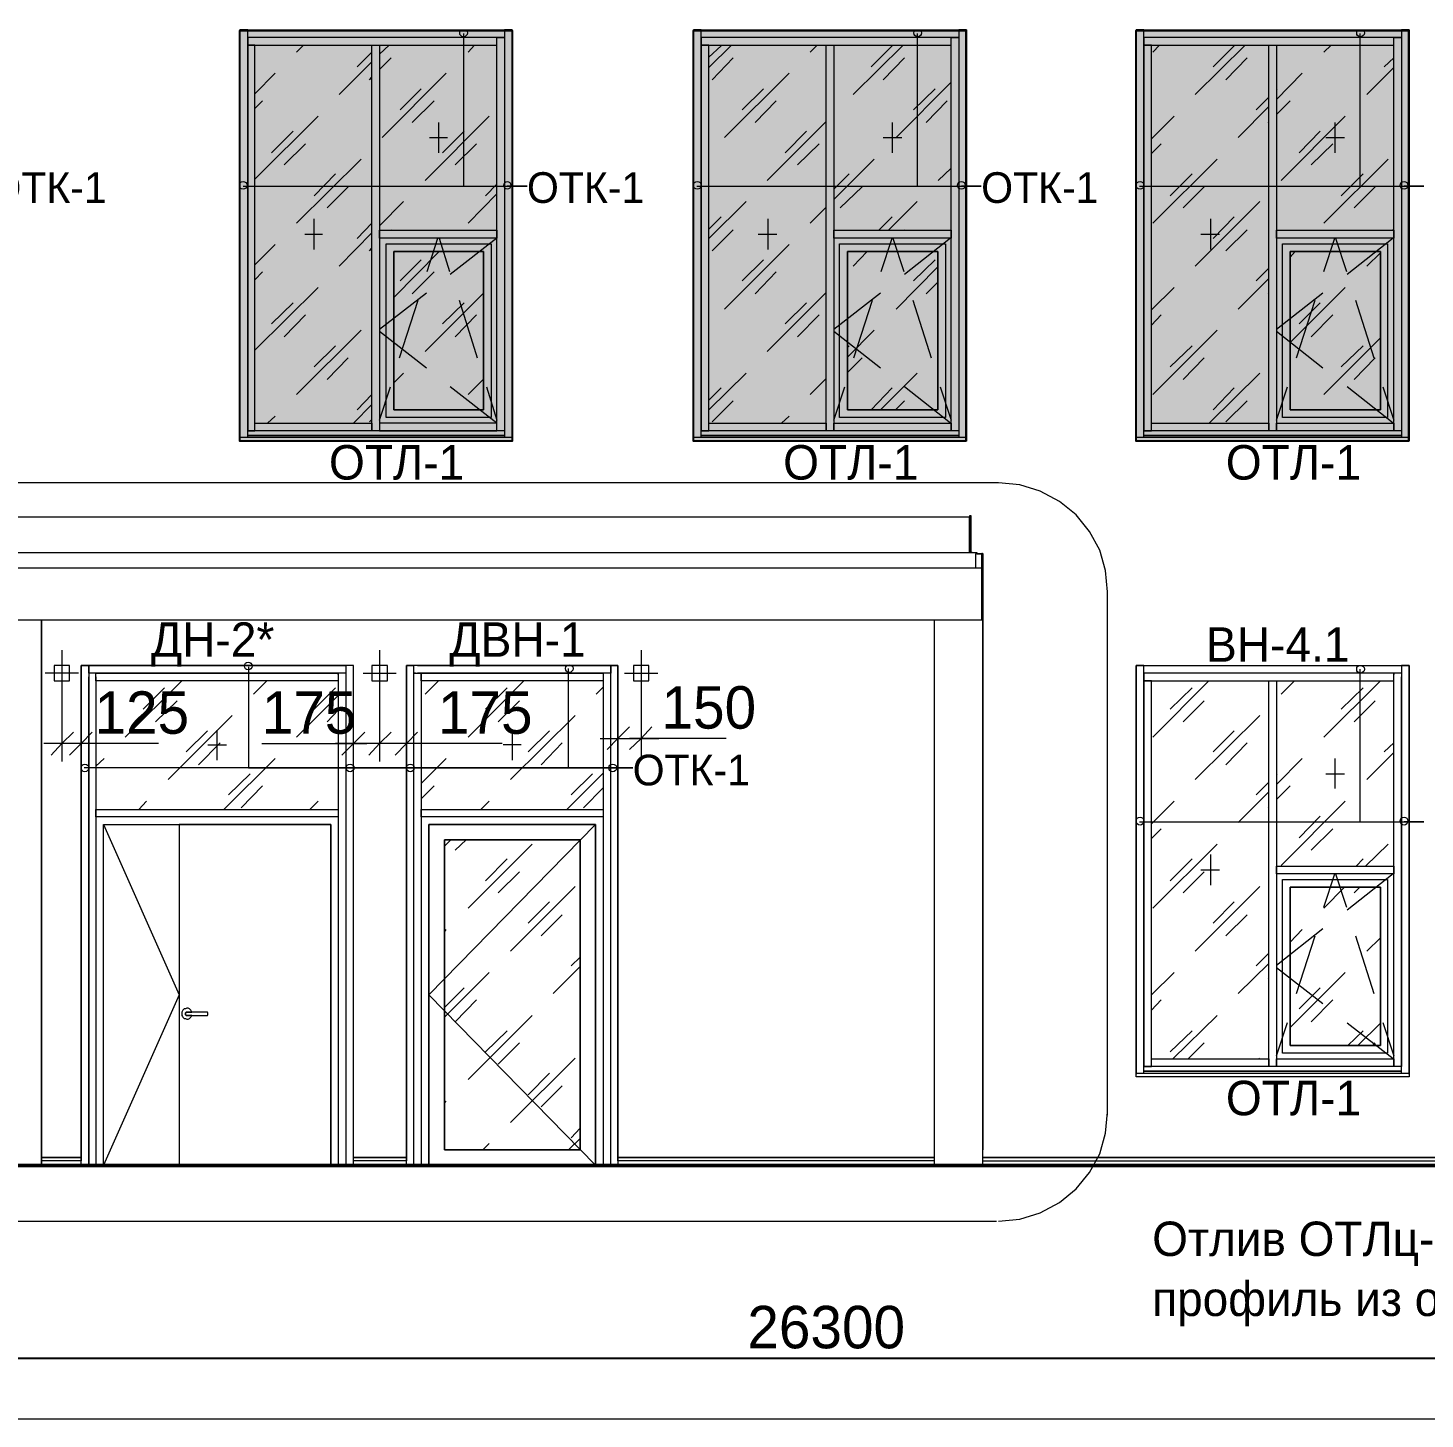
# Model space of a CAD drawing. Header units: millimetres. Extents: x 2294 to 908349, y -83289 to 219220.
# Drawn here: x 322409 to 331641, y 91641 to 100830 of the extents above; entities that cross this region are included whole.
import ezdxf

# ---------------------------------------------------------------- set-up
doc = ezdxf.new("R2010")
doc.units = ezdxf.units.MM
doc.layers.add('PDF _Геометрия', color=7, linetype='Continuous')
doc.layers.add('PDF _Текст', color=7, linetype='Continuous')

msp = doc.modelspace()

# ---------------------------------------------------------------- hatches: boundary and pattern name
at = {"transparency": 33554551}
h = msp.add_hatch(color=3, dxfattribs=at)
h.dxf.hatch_style = 1
h.paths.add_polyline_path([(323810.5, 100813.6), (325609.6, 100813.6), (325609.6, 98100.2), (323810.5, 98100.2)])
h = msp.add_hatch(color=3, dxfattribs=at)
h.dxf.hatch_style = 1
h.paths.add_polyline_path([(326807.5, 100813.6), (328606.6, 100813.6), (328606.6, 98100.2), (326807.5, 98100.2)])
h = msp.add_hatch(color=3, dxfattribs=at)
h.dxf.hatch_style = 1
h.paths.add_polyline_path([(329732.6, 100813.6), (331531.6, 100813.6), (331531.6, 98100.2), (329732.6, 98100.2)])

# ---------------------------------------------------------------- linework, layer by layer
for points in [[(323810.5, 100813.6), (325609.6, 100813.6), (325609.6, 98100.2), (323810.5, 98100.2)], [(326807.5, 100813.6), (328606.6, 100813.6), (328606.6, 98100.2), (326807.5, 98100.2)], [(329732.6, 100813.6), (331531.6, 100813.6), (331531.6, 98100.2), (329732.6, 98100.2)]]:
    msp.add_lwpolyline(points, close=True)
msp.add_lwpolyline([(314408.9, 92042.7), (340708.9, 92042.7)])
at = {"layer": 'PDF _Геометрия', "lineweight": 9}
for points in [[(381177, 93367.7), (328716.7, 93367.7), (340823.2, 93367.7), (328716.7, 93367.7), (340823.2, 93367.7), (340823.2, 107116.7), (340823.2, 93316.9)], [(323810.5, 98129.9), (323810.5, 98125.6), (323810.5, 100817.9), (325609.6, 100817.9), (325609.6, 98125.6), (325609.6, 98129.9)], [(323861.3, 98125.6), (323861.3, 98193.4), (323861.3, 99467.5), (323861.3, 98168), (323907.9, 98168), (323907.9, 99467.5), (323907.9, 100716.3), (323861.3, 100716.3), (323861.3, 99467.5), (323861.3, 100741.7), (323861.3, 100817.9), (323810.5, 100817.9), (323810.5, 100741.7), (323810.5, 99467.5), (323810.5, 98193.4), (323810.5, 98117.2)], [(325609.6, 98117.2), (325609.6, 98193.4), (325609.6, 99467.5), (325609.6, 100741.7), (325609.6, 100817.9), (325558.8, 100817.9), (325558.8, 100741.7), (325558.8, 99467.5), (325558.8, 98193.4), (325558.8, 98125.6)], [(326858.3, 98125.6), (326858.3, 98193.4), (326858.3, 99467.5), (326858.3, 98168), (326909.1, 98168), (326909.1, 99467.5), (326909.1, 100716.3), (326858.3, 100716.3), (326858.3, 99467.5), (326858.3, 100741.7), (326858.3, 100817.9), (326807.5, 100817.9), (326807.5, 100741.7), (326807.5, 99467.5), (326807.5, 98193.4), (326807.5, 98117.2), (326807.5, 100817.9), (328610.8, 100817.9), (328610.8, 98117.2), (328610.8, 98193.4), (328610.8, 99467.5), (328610.8, 100741.7), (328610.8, 100817.9), (328560, 100817.9), (328560, 100741.7), (328560, 99467.5), (328560, 98193.4), (328560, 98125.6)], [(329783.4, 98125.6), (329783.4, 98193.4), (329783.4, 99467.5), (329783.4, 98168), (329834.2, 98168), (329834.2, 99467.5), (329834.2, 100716.3), (329783.4, 100716.3), (329783.4, 99467.5), (329783.4, 100741.7), (329783.4, 100817.9), (329732.6, 100817.9), (329732.6, 100741.7), (329732.6, 99467.5), (329732.6, 98193.4), (329732.6, 98117.2), (329732.6, 100817.9), (331535.9, 100817.9), (331535.9, 98117.2), (331535.9, 98193.4), (331535.9, 99467.5), (331535.9, 100741.7), (331535.9, 100817.9), (331485.1, 100817.9), (331485.1, 100741.7), (331485.1, 99467.5), (331485.1, 98193.4), (331485.1, 98125.6)], [(324183, 100669.7), (324229.6, 100716.3)], [(325508, 98218.8), (324733.3, 98218.8), (324733.3, 98168), (325508, 98168), (325508, 99467.5), (325508, 100741.7), (325508, 100767.1), (325558.8, 100767.1), (325558.8, 100741.7), (325558.8, 99467.5), (325558.8, 98168), (325508, 98168), (325508, 98218.8), (325199, 98460)], [(324733.3, 100657), (324796.8, 100716.3)], [(325287.9, 100792.5), (325287.9, 99785), (325707, 99785), (325575.7, 99785)], [(325317.5, 100669.7), (325359.8, 100716.3)], [(326909.1, 100568.1), (327057.3, 100716.3)], [(327578, 100669.7), (327624.5, 100716.3)], [(327861.6, 100390.3), (328191.8, 100716.3)], [(328284.9, 100792.5), (328284.9, 99785), (328708.2, 99785), (328577, 99785)], [(329842.6, 100669.7), (329885, 100716.3)], [(330122, 100390.3), (330452.2, 100716.3)], [(330972.9, 100669.7), (331019.4, 100716.3)], [(331209.9, 100792.5), (331209.9, 99785), (331633.2, 99785), (331502, 99785)], [(324585.2, 100572.3), (324682.5, 100669.7)], [(324733.3, 100555.4), (324809.5, 100631.6)], [(326909.1, 100635.8), (326989.6, 100712)], [(326930.3, 100487.7), (327070, 100631.6)], [(327980.1, 100572.3), (328119.8, 100712)], [(328060.5, 100487.7), (328200.2, 100631.6)], [(330240.6, 100572.3), (330380.2, 100712)], [(330325.2, 100487.7), (330464.9, 100631.6)], [(331370.8, 100572.3), (331434.3, 100631.6)], [(323907.9, 100394.6), (324043.4, 100530)], [(324466.7, 100390.3), (324682.5, 100606.2)], [(324750.3, 100106.7), (325173.6, 100530)], [(327010.7, 100106.7), (327438.3, 100530)], [(330659.6, 100356.5), (330829, 100530)], [(331256.5, 100390.3), (331434.3, 100568.1)], [(324665.6, 100487.7), (324682.5, 100504.6)], [(328145.2, 100106.7), (328509.2, 100470.7)], [(323907.9, 100297.2), (323958.7, 100348)], [(324868.8, 100288.7), (325008.5, 100428.4)], [(324949.2, 100204.1), (325093.2, 100348)], [(327129.3, 100288.7), (327268.9, 100428.4)], [(327213.9, 100204.1), (327353.6, 100348)], [(328259.5, 100288.7), (328403.4, 100428.4)], [(328344.1, 100204.1), (328483.8, 100348)], [(330524.2, 100288.7), (330608.8, 100373.4)], [(330659.6, 100424.2), (330663.9, 100428.4)], [(330659.6, 100259.1), (330748.5, 100348)], [(330405.6, 100106.7), (330608.8, 100309.9)], [(323907.9, 99831.6), (324327, 100246.4)], [(325033.9, 99823.1), (325457.2, 100246.4)], [(325122.8, 100204.1), (325122.8, 100005.1)], [(327294.3, 99823.1), (327683.8, 100212.5)], [(328119.8, 100204.1), (328119.8, 100005.1)], [(329834.2, 100098.2), (329982.3, 100246.4)], [(330604.6, 100204.1), (330608.8, 100208.3)], [(330689.3, 99823.1), (331112.6, 100246.4)], [(331044.8, 100204.1), (331044.8, 100005.1)], [(324018, 100005.1), (324161.9, 100149)], [(325063.5, 100106.7), (325182.1, 100106.7)], [(325148.2, 100005.1), (325292.1, 100149)], [(327412.9, 100005.1), (327552.6, 100149)], [(328060.5, 100106.7), (328183.3, 100106.7)], [(330807.8, 100005.1), (330947.5, 100149)], [(330985.6, 100106.7), (331108.3, 100106.7)], [(324102.6, 99924.7), (324242.3, 100064.4)], [(325232.8, 99924.7), (325372.5, 100064.4)], [(327493.3, 99924.7), (327637.2, 100064.4)], [(329834.2, 100000.9), (329897.7, 100064.4)], [(330888.2, 99924.7), (331032.1, 100064.4)], [(324183, 99539.5), (324610.6, 99962.8)], [(327734.6, 99696.1), (328001.3, 99962.8)], [(328424.6, 99823.1), (328509.2, 99903.5)], [(329842.6, 99539.5), (330266, 99962.8)], [(330972.9, 99539.5), (331396.2, 99962.8)], [(324301.6, 99721.5), (324441.3, 99865.4)], [(325431.8, 99721.5), (325508, 99797.7)], [(327734.6, 99763.8), (327836.2, 99865.4)], [(329956.9, 99721.5), (330100.9, 99865.4)], [(331087.2, 99721.5), (331231.1, 99865.4)], [(323831.7, 99785), (325707, 99785)], [(324386.2, 99641.1), (324525.9, 99780.8)], [(325317.5, 99539.5), (325508, 99734.2)], [(326828.7, 99785), (328708.2, 99785)], [(327776.9, 99641.1), (327920.8, 99780.8)], [(329753.8, 99785), (331633.2, 99785)], [(330041.6, 99641.1), (330181.3, 99780.8)], [(331171.8, 99641.1), (331311.5, 99780.8)], [(324733.3, 99522.5), (324890, 99683.4)], [(326909.1, 99437.9), (327154.7, 99683.4)], [(327578, 99539.5), (327683.8, 99645.3)], [(328094.4, 99492.9), (328284.9, 99683.4)], [(330122, 99255.9), (330549.6, 99683.4)], [(324297.3, 99569.1), (324297.3, 99365.9)], [(324585.2, 99437.9), (324682.5, 99539.5)], [(326909.1, 99501.4), (326989.6, 99581.8)], [(327298.6, 99569.1), (327298.6, 99365.9)], [(328030.9, 99492.9), (328119.8, 99581.8)], [(330223.6, 99569.1), (330223.6, 99365.9)], [(330240.6, 99437.9), (330380.2, 99581.8)], [(324238.1, 99467.5), (324356.6, 99467.5)], [(324466.7, 99255.9), (324682.5, 99476)], [(324801.1, 99492.9), (324809.5, 99497.1)], [(325046.6, 99222), (325118.6, 99442.1)], [(325127, 99442.1), (325194.7, 99222)], [(325508, 99442.1), (325199, 99200.8)], [(326930.3, 99357.5), (327070, 99497.1)], [(327235.1, 99467.5), (327357.8, 99467.5)], [(328047.8, 99222), (328119.8, 99442.1)], [(328124, 99442.1), (328196, 99222)], [(328196, 99492.9), (328200.2, 99497.1)], [(328505, 99442.1), (328200.2, 99200.8)], [(330160.1, 99467.5), (330282.9, 99467.5)], [(330325.2, 99357.5), (330464.9, 99497.1)], [(330972.9, 99222), (331044.8, 99442.1)], [(331049.1, 99442.1), (331121, 99222)], [(331430, 99442.1), (331125.3, 99200.8)], [(331425.8, 99492.9), (331434.3, 99501.4)], [(323907.9, 99264.3), (324043.4, 99399.8)], [(324665.6, 99357.5), (324682.5, 99374.4)], [(324826.5, 99048.4), (325127, 99353.2)], [(327010.7, 98972.2), (327438.3, 99399.8)], [(327861.6, 99255.9), (327954.7, 99353.2)], [(330748.5, 99315.1), (330782.4, 99353.2)], [(331256.5, 99255.9), (331345.4, 99344.8)], [(324868.8, 99158.5), (325008.5, 99298.2)], [(327129.3, 99158.5), (327268.9, 99298.2)], [(328145.2, 98972.2), (328420.3, 99251.6)], [(328259.5, 99158.5), (328403.4, 99298.2)], [(330524.2, 99158.5), (330608.8, 99243.2)], [(323907.9, 99167), (323958.7, 99217.8)], [(324949.2, 99073.8), (325093.2, 99217.8)], [(327213.9, 99073.8), (327353.6, 99217.8)], [(328344.1, 99073.8), (328420.3, 99150)], [(330405.6, 98972.2), (330608.8, 99175.4)], [(323907.9, 98701.3), (324327, 99116.2)], [(325042.4, 99078.1), (324733.3, 98836.8)], [(325033.9, 98692.9), (325419.1, 99078.1)], [(327294.3, 98692.9), (327683.8, 99082.3)], [(328043.6, 99078.1), (327734.6, 98836.8)], [(329834.2, 98968), (329982.3, 99116.2)], [(330604.6, 99073.8), (330608.8, 99078.1)], [(330964.4, 99078.1), (330659.6, 98836.8)], [(330748.5, 98752.1), (331112.6, 99116.2)], [(324018, 98874.9), (324161.9, 99014.6)], [(324864.6, 98650.5), (324987.3, 99031.5)], [(325148.2, 98874.9), (325292.1, 99014.6)], [(325258.2, 99031.5), (325376.8, 98650.5)], [(327412.9, 98874.9), (327552.6, 99014.6)], [(327865.8, 98650.5), (327988.6, 99031.5)], [(328255.3, 99031.5), (328378, 98650.5)], [(330790.9, 98650.5), (330913.6, 99031.5)], [(330807.8, 98874.9), (330947.5, 99014.6)], [(331180.3, 99031.5), (331303.1, 98650.5)], [(324102.6, 98790.2), (324242.3, 98934.1)], [(325232.8, 98790.2), (325372.5, 98934.1)], [(327493.3, 98790.2), (327637.2, 98934.1)], [(329834.2, 98866.4), (329897.7, 98934.1)], [(330888.2, 98790.2), (331032.1, 98934.1)], [(324183, 98409.2), (324610.6, 98832.6)], [(325042.4, 98582.8), (324733.3, 98824.1)], [(328043.6, 98582.8), (327734.6, 98824.1)], [(327823.5, 98654.8), (328001.3, 98832.6)], [(329842.6, 98409.2), (330266, 98832.6)], [(330964.4, 98582.8), (330659.6, 98824.1)], [(330972.9, 98409.2), (331345.4, 98781.8)], [(324301.6, 98591.3), (324441.3, 98731)], [(327823.5, 98722.5), (327836.2, 98731)], [(329956.9, 98591.3), (330100.9, 98731)], [(331087.2, 98591.3), (331231.1, 98731)], [(324386.2, 98506.6), (324525.9, 98650.5)], [(327823.5, 98553.2), (327920.8, 98650.5)], [(330041.6, 98506.6), (330181.3, 98650.5)], [(331171.8, 98506.6), (331311.5, 98650.5)], [(324826.5, 98485.4), (324890, 98548.9)], [(325317.5, 98409.2), (325419.1, 98510.8)], [(326909.1, 98307.7), (327154.7, 98548.9)], [(327578, 98409.2), (327683.8, 98515.1)], [(328043.6, 98307.7), (328284.9, 98548.9)], [(330215.2, 98218.8), (330549.6, 98548.9)], [(324585.2, 98307.7), (324682.5, 98409.2)], [(324733.3, 98239.9), (324805.3, 98460)], [(325440.3, 98460), (325508, 98239.9)], [(326909.1, 98371.1), (326989.6, 98451.6)], [(327734.6, 98239.9), (327806.5, 98460)], [(327980.1, 98307.7), (328119.8, 98451.6)], [(328505, 98218.8), (328200.2, 98460)], [(328437.3, 98460), (328509.2, 98239.9)], [(330240.6, 98307.7), (330380.2, 98451.6)], [(330659.6, 98239.9), (330731.6, 98460)], [(331430, 98218.8), (331125.3, 98460)], [(331362.3, 98460), (331434.3, 98239.9)], [(324559.8, 98218.8), (324682.5, 98341.5)], [(326930.3, 98227.2), (327070, 98366.9)], [(328141, 98307.7), (328200.2, 98366.9)], [(330325.2, 98227.2), (330464.9, 98366.9)], [(323992.6, 98218.8), (324043.4, 98265.3)], [(324665.6, 98227.2), (324682.5, 98244.2)], [(327387.5, 98218.8), (327438.3, 98265.3)], [(325558.8, 98168), (323861.3, 98168)], [(325558.8, 98138.3), (323861.3, 98138.3), (325558.8, 98138.3)], [(325558.8, 98138.3), (323861.3, 98138.3)], [(328610.8, 98129.9), (328610.8, 98125.6), (328610.8, 98100.2), (326807.5, 98100.2), (326807.5, 98125.6), (326807.5, 98129.9)], [(328560, 98168), (326858.3, 98168)], [(328560, 98138.3), (326858.3, 98138.3), (328560, 98138.3)], [(328560, 98138.3), (326858.3, 98138.3)], [(331535.9, 98129.9), (331535.9, 98125.6), (331535.9, 98100.2), (329732.6, 98100.2), (329732.6, 98125.6), (329732.6, 98129.9)], [(331485.1, 98168), (329783.4, 98168)], [(331485.1, 98138.3), (329783.4, 98138.3), (331485.1, 98138.3)], [(331485.1, 98138.3), (329783.4, 98138.3)], [(323810.5, 98104.5), (323810.5, 98108.7)], [(325609.6, 98108.7), (325609.6, 98104.5)], [(326807.5, 98125.6), (328610.8, 98125.6)], [(326807.5, 98104.5), (326807.5, 98108.7)], [(328610.8, 98108.7), (328610.8, 98104.5)], [(329732.6, 98125.6), (331535.9, 98125.6)], [(329732.6, 98104.5), (329732.6, 98108.7)], [(331535.9, 98108.7), (331535.9, 98104.5)], [(329542.1, 97105.5), (329529.4, 97245.2), (329491.3, 97380.6), (329423.6, 97503.4), (329334.7, 97613.4), (329224.6, 97702.3), (329097.6, 97770.1), (328962.2, 97812.4), (328822.5, 97825.1), (316081, 97825.1), (315941.3, 97812.4), (315805.8, 97770.1), (315683.1, 97702.3), (315573, 97613.4), (315484.1, 97503.4), (315416.4, 97380.6), (315374.1, 97245.2), (315361.4, 97105.5)], [(316178.3, 97363.7), (316169.9, 97363.7), (316169.9, 97262.1), (316169.9, 97363.7), (316178.3, 97363.7), (316178.3, 97262.1), (316178.3, 97600.7), (328627.8, 97600.7), (328627.8, 97363.7), (328632, 97363.7), (328632, 97609.2), (328640.5, 97609.2), (328640.5, 97363.7)], [(316199.5, 97262.1), (316199.5, 97363.7), (328678.6, 97363.7), (328678.6, 97355.2), (328712.4, 97355.2), (328670.1, 97355.2), (328670.1, 97262.1)], [(328640.5, 97363.7), (328648.9, 97363.7), (328640.5, 97363.7)], [(328712.4, 96919.2), (328712.4, 97359.4), (328716.7, 97359.4), (328716.7, 96919.2)], [(328720.9, 93418.5), (328720.9, 97355.2)], [(316106.4, 96919.2), (328712.4, 96919.2), (328712.4, 97262.1), (316106.4, 97262.1), (316106.4, 97181.7)], [(329542.1, 93647.1), (329542.1, 97109.7)], [(328399.2, 93316.9), (328399.2, 96919.2), (328403.4, 96919.2), (328716.7, 96919.2), (328716.7, 93316.9)], [(322633.7, 96720.3), (322633.7, 96419.7), (322633.7, 96102.2), (322633.7, 95983.7)], [(324733.3, 96720.3), (324733.3, 96419.7), (324733.3, 96102.2), (324441.3, 96102.2)], [(326460.4, 96720.3), (326460.4, 96419.7), (326460.4, 96136.1), (326460.4, 96017.6)], [(328399.2, 93346.5), (326308, 93346.5), (326308, 93367.7), (328399.2, 93367.7), (326308, 93367.7), (328399.2, 93367.7), (326549.3, 93367.7), (326308, 93367.7), (326308, 96618.7), (324911.1, 96618.7), (324911.1, 93367.7), (324559.8, 93367.7), (324559.8, 96618.7), (322760.7, 96618.7), (322760.7, 93367.7), (322498.3, 93367.7), (322760.7, 93367.7), (322760.7, 93346.5), (322498.3, 93346.5)], [(322743.8, 96567.9), (322523.7, 96567.9)], [(322811.5, 93316.9), (322811.5, 95640.8), (322811.5, 93316.9), (322760.7, 93316.9), (322760.7, 95640.8), (322760.7, 96542.5), (322760.7, 96618.7), (322811.5, 96618.7), (322811.5, 96542.5), (322811.5, 95640.8), (322811.5, 96542.5)], [(323865.6, 96610.2), (323865.6, 95941.4), (326405.4, 95941.4), (322781.9, 95941.4)], [(324458.2, 96559.4), (324458.2, 96567.9), (324458.2, 96517.1), (322858.1, 96517.1), (322858.1, 96567.9), (324458.2, 96567.9)], [(322858.1, 96559.4), (322858.1, 96567.9)], [(324534.4, 95941.4), (326405.4, 95941.4), (325982.1, 95941.4), (325982.1, 96597.5)], [(324623.3, 96567.9), (324843.4, 96567.9)], [(324957.7, 96567.9), (324957.7, 95640.8), (324957.7, 93316.9), (324911.1, 93316.9), (324911.1, 95640.8), (324911.1, 96542.5), (324911.1, 96618.7), (324957.7, 96618.7), (324957.7, 96542.5), (324957.7, 95640.8), (324957.7, 93316.9)], [(324970.4, 96567.9), (324957.7, 96567.9), (325008.5, 96567.9), (325008.5, 95640.8), (325008.5, 93316.9)], [(324983.1, 96618.7), (326236.1, 96618.7), (326261.5, 96618.7), (326261.5, 96567.9), (326236.1, 96567.9), (324983.1, 96567.9)], [(326261.5, 93316.9), (326261.5, 95640.8), (326261.5, 96567.9), (326210.7, 96567.9), (326210.7, 95640.8), (326210.7, 93316.9)], [(326350.4, 96567.9), (326570.5, 96567.9)], [(329783.4, 93926.4), (329783.4, 93994.2), (329783.4, 95268.3), (329783.4, 93968.8), (329834.2, 93968.8), (329834.2, 95268.3), (329834.2, 96517.1), (329783.4, 96517.1), (329783.4, 95268.3), (329783.4, 96542.5), (329783.4, 96618.7), (329732.6, 96618.7), (329732.6, 96542.5), (329732.6, 95268.3), (329732.6, 93994.2), (329732.6, 93918), (329732.6, 96618.7), (331535.9, 96618.7), (331535.9, 93918), (331535.9, 93994.2), (331535.9, 95268.3), (331535.9, 96542.5), (331535.9, 96618.7), (331485.1, 96618.7), (331485.1, 96542.5), (331485.1, 95268.3), (331485.1, 96542.5)], [(331209.9, 96593.3), (331209.9, 95585.8), (331633.2, 95585.8), (331502, 95585.8)], [(331434.3, 96567.9), (331434.3, 96559.4)], [(322858.1, 96542.5), (322858.1, 95640.8), (322858.1, 93316.9)], [(323052.8, 96144.6), (323425.3, 96517.1)], [(323171.3, 96330.8), (323311, 96470.5)], [(323899.4, 96428.2), (323988.3, 96517.1)], [(324301.6, 96330.8), (324441.3, 96470.5)], [(324458.2, 96542.5), (324458.2, 95640.8), (324458.2, 93316.9)], [(324509, 96542.5), (324509, 95640.8), (324509, 93316.9)], [(325033.9, 96428.2), (325122.8, 96517.1)], [(325317.5, 96144.6), (325685.8, 96517.1)], [(325431.8, 96330.8), (325575.7, 96470.5)], [(326164.1, 96428.2), (326210.7, 96474.7)], [(329842.6, 96144.6), (330210.9, 96517.1)], [(329956.9, 96330.8), (330100.9, 96470.5)], [(330689.3, 96428.2), (330778.2, 96517.1)], [(330972.9, 96144.6), (331345.4, 96517.1)], [(331087.2, 96330.8), (331231.1, 96470.5)], [(331485.1, 93926.4), (331485.1, 93994.2), (331485.1, 95268.3), (331485.1, 93968.8), (331434.3, 93968.8), (331434.3, 95268.3), (331434.3, 96542.5)], [(323251.8, 96246.2), (323395.7, 96385.8)], [(324183, 96144.6), (324458.2, 96419.7)], [(325516.5, 96246.2), (325656.2, 96385.8)], [(330041.6, 96246.2), (330181.3, 96385.8)], [(331171.8, 96246.2), (331311.5, 96385.8)], [(323336.4, 95865.2), (323759.7, 96288.5)], [(324386.2, 96246.2), (324458.2, 96322.3)], [(325596.9, 95865.2), (326024.4, 96288.5)], [(330122, 95865.2), (330549.6, 96288.5)], [(322760.7, 95996.4), (322760.7, 96102.2), (322760.7, 96220.8)], [(323658.1, 96191.1), (323658.1, 95992.2)], [(324559.8, 95996.4), (324559.8, 96102.2), (324559.8, 96220.8)], [(324911.1, 95996.4), (324911.1, 96102.2), (324911.1, 96220.8)], [(325609.6, 96191.1), (325609.6, 95992.2)], [(326308, 96241.9), (326308, 96136.1), (326308, 96017.6)], [(322879.3, 96102.2), (322515.2, 96102.2)], [(323272.9, 96102.2), (322849.6, 96102.2), (322697.2, 96102.2)], [(323455, 96047.2), (323594.7, 96186.9)], [(323535.4, 95962.5), (323679.3, 96106.5)], [(323954.5, 96102.2), (324382, 96102.2), (324648.7, 96102.2)], [(325029.7, 96102.2), (324733.3, 96102.2), (324733.3, 95983.7)], [(325541.9, 96102.2), (325118.6, 96102.2), (324822.2, 96102.2)], [(325715.4, 96047.2), (325855.1, 96186.9)], [(325800.1, 95962.5), (325939.8, 96106.5)], [(326189.5, 96136.1), (326579, 96136.1)], [(327023.4, 96136.1), (326595.9, 96136.1), (326384.2, 96136.1)], [(330240.6, 96047.2), (330380.2, 96186.9)], [(330325.2, 95962.5), (330464.9, 96106.5)], [(331370.8, 96047.2), (331434.3, 96106.5)], [(322858.1, 95954.1), (322913.1, 96004.9)], [(323598.9, 96093.8), (323721.6, 96093.8)], [(323704.7, 95666.2), (324043.4, 96004.9)], [(325008.5, 95839.8), (325173.6, 96004.9)], [(325668.9, 96093.8), (325550.3, 96093.8)], [(330659.6, 95831.3), (330829, 96004.9)], [(331044.8, 96004.9), (331044.8, 95805.9)], [(331256.5, 95865.2), (331434.3, 96043)], [(326274.2, 95941.4), (326405.4, 95941.4), (324932.3, 95941.4)], [(323734.3, 95763.6), (323878.3, 95903.3)], [(323819, 95678.9), (323958.7, 95822.8)], [(325008.5, 95738.2), (325093.2, 95822.8)], [(325969.4, 95666.2), (326210.7, 95907.5)], [(325999, 95763.6), (326138.7, 95903.3)], [(330524.2, 95763.6), (330608.8, 95848.2)], [(330659.6, 95899), (330663.9, 95903.3)], [(330659.6, 95734), (330748.5, 95822.8)], [(330985.6, 95903.3), (331108.3, 95903.3)], [(326079.5, 95678.9), (326210.7, 95810.1)], [(330405.6, 95581.6), (330608.8, 95784.8)], [(323141.7, 95666.2), (323192.5, 95721.3)], [(324271.9, 95666.2), (324327, 95721.3)], [(325402.2, 95666.2), (325457.2, 95721.3)], [(329834.2, 95573.1), (329982.3, 95721.3)], [(330604.6, 95678.9), (330608.8, 95683.2)], [(330689.3, 95297.9), (331112.6, 95721.3)], [(322908.9, 95568.9), (323408.4, 94442.9), (322908.9, 93316.9), (322908.9, 95568.9), (323408.4, 95568.9), (323408.4, 93316.9), (324411.6, 93316.9), (324411.6, 95568.9), (323408.4, 95568.9), (323408.4, 93316.9)], [(322908.9, 93316.9), (322908.9, 95568.9), (324411.6, 95568.9), (324411.6, 93316.9)], [(326159.9, 95568.9), (325059.3, 94442.9), (326159.9, 93316.9), (326159.9, 95568.9), (325059.3, 95568.9), (325059.3, 93316.9)], [(329753.8, 95585.8), (331633.2, 95585.8)], [(330807.8, 95480), (330947.5, 95623.9)], [(325160.9, 95424.9), (325203.2, 95467.3)], [(325232.8, 95399.5), (325304.8, 95467.3)], [(329834.2, 95475.7), (329897.7, 95539.2)], [(330888.2, 95399.5), (331032.1, 95539.2)], [(325317.5, 95014.3), (325740.8, 95437.6)], [(329842.6, 95014.3), (330266, 95437.6)], [(330223.6, 95369.9), (330223.6, 95166.7)], [(331248, 95293.7), (331396.2, 95437.6)], [(325431.8, 95196.4), (325575.7, 95340.3)], [(329956.9, 95196.4), (330100.9, 95340.3)], [(330160.1, 95268.3), (330282.9, 95268.3)], [(331184.5, 95293.7), (331231.1, 95340.3)], [(325516.5, 95115.9), (325656.2, 95255.6)], [(330041.6, 95115.9), (330181.3, 95255.6)], [(330972.9, 95022.8), (331044.8, 95242.9)], [(331049.1, 95242.9), (331121, 95022.8)], [(331430, 95242.9), (331125.3, 95001.6)], [(325596.9, 94730.7), (326024.4, 95158.3)], [(330122, 94730.7), (330549.6, 95158.3)], [(330972.9, 95014.3), (331108.3, 95154)], [(331171.8, 95115.9), (331209.9, 95154)], [(325715.4, 94917), (325855.1, 95056.7)], [(330240.6, 94917), (330380.2, 95056.7)], [(325800.1, 94832.3), (325939.8, 94972)], [(330325.2, 94832.3), (330464.9, 94972)], [(325160.9, 94857.7), (325173.6, 94874.6)], [(330964.4, 94878.9), (330659.6, 94637.6)], [(330748.5, 94790), (330829, 94874.6)], [(330790.9, 94451.3), (330913.6, 94832.3)], [(331180.3, 94832.3), (331303.1, 94451.3)], [(331256.5, 94730.7), (331345.4, 94819.6)], [(330524.2, 94633.4), (330608.8, 94718)], [(325880.5, 94451.3), (326058.3, 94629.1)], [(325999, 94633.4), (326058.3, 94692.6)], [(330405.6, 94451.3), (330608.8, 94650.3)], [(330964.4, 94383.6), (330659.6, 94620.7)], [(325160.9, 94294.7), (325457.2, 94591)], [(329834.2, 94442.9), (329982.3, 94591)], [(330604.6, 94548.7), (330608.8, 94552.9)], [(330748.5, 94227), (331112.6, 94591)], [(325160.9, 94358.2), (325292.1, 94489.4)], [(330807.8, 94349.7), (330947.5, 94489.4)], [(325232.8, 94265.1), (325372.5, 94409)], [(329834.2, 94341.3), (329897.7, 94409)], [(330888.2, 94265.1), (331032.1, 94409)], [(325317.5, 93884.1), (325740.8, 94307.4)], [(329973.9, 94019.6), (330266, 94307.4)], [(330659.6, 94040.7), (330731.6, 94260.8)], [(331430, 94019.6), (331125.3, 94256.6)], [(331197.2, 94108.5), (331345.4, 94256.6)], [(331362.3, 94260.8), (331434.3, 94040.7)], [(325431.8, 94066.1), (325575.7, 94205.8)], [(329956.9, 94066.1), (330100.9, 94205.8)], [(331129.5, 94108.5), (331231.1, 94205.8)], [(325516.5, 93985.7), (325656.2, 94125.4)], [(330075.5, 94019.6), (330181.3, 94125.4)], [(331294.6, 94108.5), (331311.5, 94125.4)], [(325596.9, 93600.5), (326024.4, 94023.8)], [(330541.1, 94019.6), (330549.6, 94023.8)], [(325715.4, 93782.5), (325855.1, 93926.4)], [(331535.9, 93930.7), (331535.9, 93926.4), (331535.9, 93901), (329732.6, 93901), (329732.6, 93926.4), (329732.6, 93930.7)], [(329732.6, 93926.4), (331535.9, 93926.4)], [(329732.6, 93905.3), (329732.6, 93909.5)], [(331485.1, 93968.8), (329783.4, 93968.8)], [(331485.1, 93939.1), (329783.4, 93939.1), (331485.1, 93939.1)], [(331485.1, 93939.1), (329783.4, 93939.1)], [(331535.9, 93909.5), (331535.9, 93905.3)], [(325800.1, 93702.1), (325939.8, 93841.8)], [(325160.9, 93727.5), (325173.6, 93740.2)], [(328822.5, 92948.6), (328962.2, 92961.3), (329097.6, 93003.6), (329224.6, 93071.4), (329334.7, 93160.3), (329423.6, 93270.3), (329491.3, 93393.1), (329529.4, 93528.5), (329542.1, 93668.2)], [(325999, 93498.9), (326058.3, 93562.4)], [(325414.9, 93418.5), (325457.2, 93460.8)], [(325982.1, 93418.5), (326058.3, 93494.7)], [(328716.7, 93346.5), (381177, 93346.5), (381177, 93367.7), (365391.9, 93367.7), (365391.9, 92588.8), (365391.9, 92470.3)], [(312732.6, 93308.4), (420624.8, 93308.4)], [(316089.4, 92948.6), (328809.8, 92948.6)], [(418021.5, 92042.7), (392000.9, 92042.7), (365705.1, 92042.7), (365256.4, 92042.7), (340958.7, 92042.7), (340708.9, 92042.7), (314290.4, 92042.7)], [(418351.7, 91640.6), (313939, 91640.6)]]:
    msp.add_lwpolyline(points, dxfattribs=at)
for points in [[(324707.9, 100767.1), (323861.3, 100767.1), (323861.3, 100716.3), (324707.9, 100716.3), (325508, 100716.3), (325508, 100767.1), (324707.9, 100767.1), (323886.7, 100767.1), (323861.3, 100767.1), (323861.3, 100817.9), (323886.7, 100817.9), (324707.9, 100817.9), (325533.4, 100817.9), (325558.8, 100817.9), (325558.8, 100767.1), (325533.4, 100767.1)], [(327709.2, 100767.1), (326858.3, 100767.1), (326858.3, 100716.3), (327709.2, 100716.3), (328509.2, 100716.3), (328509.2, 100767.1), (327709.2, 100767.1), (326883.7, 100767.1), (326858.3, 100767.1), (326858.3, 100817.9), (326883.7, 100817.9), (327709.2, 100817.9), (328534.6, 100817.9), (328560, 100817.9), (328560, 100767.1), (328534.6, 100767.1)], [(330634.2, 100767.1), (329783.4, 100767.1), (329783.4, 100716.3), (330634.2, 100716.3), (331434.3, 100716.3), (331434.3, 100767.1), (330634.2, 100767.1), (329808.8, 100767.1), (329783.4, 100767.1), (329783.4, 100817.9), (329808.8, 100817.9), (330634.2, 100817.9), (331459.7, 100817.9), (331485.1, 100817.9), (331485.1, 100767.1), (331459.7, 100767.1)], [(324733.3, 98168), (324682.5, 98168), (323907.9, 98168), (323907.9, 98218.8), (324682.5, 98218.8), (324682.5, 98168), (324682.5, 99467.5), (324682.5, 100716.3), (324733.3, 100716.3), (324733.3, 99467.5)], [(327734.6, 98168), (327683.8, 98168), (326909.1, 98168), (326909.1, 98218.8), (327683.8, 98218.8), (327683.8, 98168), (327683.8, 99467.5), (327683.8, 100716.3), (327734.6, 100716.3), (327734.6, 99467.5)], [(328509.2, 100741.7), (328509.2, 100767.1), (328560, 100767.1), (328560, 100741.7), (328560, 99467.5), (328560, 98168), (328509.2, 98168), (328509.2, 99467.5)], [(330659.6, 98168), (330608.8, 98168), (329834.2, 98168), (329834.2, 98218.8), (330608.8, 98218.8), (330608.8, 98168), (330608.8, 99467.5), (330608.8, 100716.3), (330659.6, 100716.3), (330659.6, 99467.5)], [(331434.3, 100741.7), (331434.3, 100767.1), (331485.1, 100767.1), (331485.1, 100741.7), (331485.1, 99467.5), (331485.1, 98168), (331434.3, 98168), (331434.3, 99467.5)], [(325508, 99442.1), (324733.3, 99442.1), (324733.3, 99492.9), (325508, 99492.9)], [(328509.2, 99442.1), (327734.6, 99442.1), (327734.6, 99492.9), (328509.2, 99492.9)], [(331434.3, 99442.1), (330659.6, 99442.1), (330659.6, 99492.9), (331434.3, 99492.9)], [(324775.7, 99404), (325469.9, 99404), (325469.9, 98256.9), (324775.7, 98256.9)], [(325469.9, 99404), (325469.9, 98256.9), (324775.7, 98256.9), (324775.7, 99404)], [(325419.1, 99353.2), (324826.5, 99353.2), (324826.5, 98307.7), (325419.1, 98307.7)], [(324826.5, 98307.7), (324826.5, 99353.2), (325419.1, 99353.2), (325419.1, 98307.7)], [(327772.7, 99404), (328471.1, 99404), (328471.1, 98256.9), (327772.7, 98256.9)], [(328471.1, 99404), (328471.1, 98256.9), (327772.7, 98256.9), (327772.7, 99404)], [(328420.3, 99353.2), (327823.5, 99353.2), (327823.5, 98307.7), (328420.3, 98307.7)], [(327823.5, 98307.7), (327823.5, 99353.2), (328420.3, 99353.2), (328420.3, 98307.7)], [(330697.7, 99404), (331391.9, 99404), (331391.9, 98256.9), (330697.7, 98256.9)], [(331391.9, 99404), (331391.9, 98256.9), (330697.7, 98256.9), (330697.7, 99404)], [(331345.4, 99353.2), (330748.5, 99353.2), (330748.5, 98307.7), (331345.4, 98307.7)], [(330748.5, 98307.7), (330748.5, 99353.2), (331345.4, 99353.2), (331345.4, 98307.7)], [(328509.2, 98168), (327734.6, 98168), (327734.6, 98218.8), (328509.2, 98218.8)], [(331434.3, 98168), (330659.6, 98168), (330659.6, 98218.8), (331434.3, 98218.8)], [(325609.6, 98100.2), (323810.5, 98100.2), (323810.5, 98125.6), (325609.6, 98125.6)], [(322498.3, 93316.9), (322498.3, 96919.2)], [(322583, 96618.7), (322583, 96517.1), (322684.5, 96517.1), (322684.5, 96618.7)], [(324509, 96567.9), (322811.5, 96567.9), (322811.5, 96618.7), (324509, 96618.7)], [(324559.8, 96542.5), (324559.8, 96618.7), (324509, 96618.7), (324509, 96542.5), (324509, 95640.8), (324509, 93316.9), (324559.8, 93316.9), (324559.8, 95640.8)], [(324784.1, 96618.7), (324682.5, 96618.7), (324682.5, 96517.1), (324784.1, 96517.1)], [(325008.5, 96567.9), (326210.7, 96567.9), (326210.7, 96517.1), (325008.5, 96517.1)], [(326308, 96542.5), (326308, 95640.8), (326308, 93316.9), (326261.5, 93316.9), (326261.5, 95640.8), (326261.5, 96542.5), (326261.5, 96618.7), (326308, 96618.7)], [(326511.2, 96618.7), (326409.6, 96618.7), (326409.6, 96517.1), (326511.2, 96517.1)], [(330634.2, 96567.9), (329783.4, 96567.9), (329783.4, 96517.1), (330634.2, 96517.1), (331434.3, 96517.1), (331434.3, 96567.9), (330634.2, 96567.9), (329808.8, 96567.9), (329783.4, 96567.9), (329783.4, 96618.7), (329808.8, 96618.7), (330634.2, 96618.7), (331459.7, 96618.7), (331485.1, 96618.7), (331485.1, 96567.9), (331459.7, 96567.9)], [(330659.6, 93968.8), (330608.8, 93968.8), (329834.2, 93968.8), (329834.2, 94019.6), (330608.8, 94019.6), (330608.8, 93968.8), (330608.8, 95268.3), (330608.8, 96517.1), (330659.6, 96517.1), (330659.6, 95268.3)], [(324458.2, 95619.7), (322858.1, 95619.7), (322858.1, 95666.2), (324458.2, 95666.2)], [(325008.5, 95666.2), (326210.7, 95666.2), (326210.7, 95619.7), (325008.5, 95619.7)], [(325059.3, 93316.9), (325059.3, 95568.9), (326159.9, 95568.9), (326159.9, 93316.9)], [(325160.9, 95467.3), (326058.3, 95467.3), (326058.3, 93418.5), (325160.9, 93418.5)], [(326058.3, 95467.3), (325160.9, 95467.3), (325160.9, 93418.5), (326058.3, 93418.5)], [(331434.3, 95242.9), (330659.6, 95242.9), (330659.6, 95293.7), (331434.3, 95293.7)], [(330697.7, 95204.8), (331391.9, 95204.8), (331391.9, 94057.7), (330697.7, 94057.7)], [(331391.9, 95204.8), (331391.9, 94057.7), (330697.7, 94057.7), (330697.7, 95204.8)], [(331345.4, 95154), (330748.5, 95154), (330748.5, 94108.5), (331345.4, 94108.5)], [(330748.5, 94108.5), (330748.5, 95154), (331345.4, 95154), (331345.4, 94108.5)], [(323425.3, 94315.9), (323425.3, 94307.4), (323429.6, 94298.9), (323433.8, 94294.7), (323442.3, 94286.2), (323450.7, 94286.2), (323459.2, 94282), (323467.7, 94282), (323476.1, 94286.2), (323484.6, 94294.7), (323488.8, 94298.9), (323493.1, 94307.4), (323459.2, 94307.4), (323455, 94307.4), (323450.7, 94311.6), (323450.7, 94315.9), (323450.7, 94320.1), (323450.7, 94324.3), (323455, 94328.6), (323459.2, 94328.6), (323493.1, 94328.6), (323488.8, 94337), (323484.6, 94341.3), (323476.1, 94349.7), (323467.7, 94354), (323459.2, 94354), (323450.7, 94349.7), (323442.3, 94349.7), (323433.8, 94341.3), (323429.6, 94337), (323425.3, 94328.6)], [(323459.2, 94307.4), (323590.4, 94307.4), (323594.7, 94307.4), (323598.9, 94311.6), (323598.9, 94315.9), (323598.9, 94320.1), (323598.9, 94324.3), (323594.7, 94328.6), (323590.4, 94328.6), (323459.2, 94328.6), (323455, 94328.6), (323450.7, 94324.3), (323450.7, 94320.1), (323450.7, 94315.9), (323450.7, 94311.6), (323455, 94307.4)], [(331434.3, 93968.8), (330659.6, 93968.8), (330659.6, 94019.6), (331434.3, 94019.6)], [(322498.3, 93367.7), (322760.7, 93367.7)], [(324559.8, 93367.7), (324911.1, 93367.7)], [(324911.1, 93346.5), (324559.8, 93346.5), (324559.8, 93367.7), (324911.1, 93367.7)]]:
    msp.add_lwpolyline(points, close=True, dxfattribs=at)
at = {"layer": 'PDF _Геометрия', "lineweight": 18}
for points in [[(326384.2, 96212.3), (326308, 96136.1), (326236.1, 96064.1)], [(326532.4, 96212.3), (326460.4, 96136.1), (326384.2, 96064.1)], [(322561.8, 96026), (322633.7, 96102.2), (322709.9, 96178.4)], [(322684.5, 96026), (322760.7, 96102.2), (322832.7, 96178.4)], [(324483.6, 96026), (324559.8, 96102.2), (324636, 96178.4)], [(324661.4, 96026), (324733.3, 96102.2), (324809.5, 96178.4)], [(324834.9, 96026), (324911.1, 96102.2), (324983.1, 96178.4)]]:
    msp.add_lwpolyline(points, dxfattribs=at)
at = {"layer": 'PDF _Геометрия', "lineweight": 40}
msp.add_lwpolyline([(418889.3, 93316.9), (313363.3, 93316.9)], dxfattribs=at)
at = {"layer": 'PDF _Геометрия', "lineweight": 9}
for points in [[(325262.5, 100796.7), (325262.5, 100809.4), (325270.9, 100817.9), (325287.9, 100817.9)], [(325262.5, 100796.7), (325262.5, 100809.4), (325270.9, 100817.9), (325287.9, 100817.9)], [(325287.9, 100817.9), (325300.6, 100817.9), (325313.3, 100809.4), (325313.3, 100796.7)], [(325287.9, 100817.9), (325300.6, 100817.9), (325313.3, 100809.4), (325313.3, 100796.7)], [(328263.7, 100796.7), (328263.7, 100809.4), (328272.2, 100817.9), (328289.1, 100817.9)], [(328263.7, 100796.7), (328263.7, 100809.4), (328272.2, 100817.9), (328289.1, 100817.9)], [(328289.1, 100817.9), (328301.8, 100817.9), (328314.5, 100809.4), (328314.5, 100796.7)], [(328289.1, 100817.9), (328301.8, 100817.9), (328314.5, 100809.4), (328314.5, 100796.7)], [(331188.8, 100796.7), (331188.8, 100809.4), (331197.2, 100817.9), (331214.2, 100817.9)], [(331188.8, 100796.7), (331188.8, 100809.4), (331197.2, 100817.9), (331214.2, 100817.9)], [(331214.2, 100817.9), (331226.9, 100817.9), (331239.6, 100809.4), (331239.6, 100796.7)], [(331214.2, 100817.9), (331226.9, 100817.9), (331239.6, 100809.4), (331239.6, 100796.7)], [(325287.9, 100771.3), (325270.9, 100771.3), (325262.5, 100784), (325262.5, 100796.7)], [(325287.9, 100771.3), (325270.9, 100771.3), (325262.5, 100784), (325262.5, 100796.7)], [(325313.3, 100796.7), (325313.3, 100784), (325300.6, 100771.3), (325287.9, 100771.3)], [(325313.3, 100796.7), (325313.3, 100784), (325300.6, 100771.3), (325287.9, 100771.3)], [(328289.1, 100771.3), (328272.2, 100771.3), (328263.7, 100784), (328263.7, 100796.7)], [(328289.1, 100771.3), (328272.2, 100771.3), (328263.7, 100784), (328263.7, 100796.7)], [(328314.5, 100796.7), (328314.5, 100784), (328301.8, 100771.3), (328289.1, 100771.3)], [(328314.5, 100796.7), (328314.5, 100784), (328301.8, 100771.3), (328289.1, 100771.3)], [(331214.2, 100771.3), (331197.2, 100771.3), (331188.8, 100784), (331188.8, 100796.7)], [(331214.2, 100771.3), (331197.2, 100771.3), (331188.8, 100784), (331188.8, 100796.7)], [(331239.6, 100796.7), (331239.6, 100784), (331226.9, 100771.3), (331214.2, 100771.3)], [(331239.6, 100796.7), (331239.6, 100784), (331226.9, 100771.3), (331214.2, 100771.3)], [(323806.3, 99789.2), (323806.3, 99806.2), (323814.8, 99814.6), (323831.7, 99814.6)], [(323806.3, 99789.2), (323806.3, 99806.2), (323814.8, 99814.6), (323831.7, 99814.6)], [(323831.7, 99814.6), (323844.4, 99814.6), (323857.1, 99806.2), (323857.1, 99789.2)], [(323831.7, 99814.6), (323844.4, 99814.6), (323857.1, 99806.2), (323857.1, 99789.2)], [(325554.6, 99789.2), (325554.6, 99806.2), (325563, 99814.6), (325575.7, 99814.6)], [(325554.6, 99789.2), (325554.6, 99806.2), (325563, 99814.6), (325575.7, 99814.6)], [(325575.7, 99814.6), (325588.4, 99814.6), (325601.1, 99806.2), (325601.1, 99789.2)], [(325575.7, 99814.6), (325588.4, 99814.6), (325601.1, 99806.2), (325601.1, 99789.2)], [(326807.5, 99789.2), (326807.5, 99806.2), (326816, 99814.6), (326832.9, 99814.6)], [(326807.5, 99789.2), (326807.5, 99806.2), (326816, 99814.6), (326832.9, 99814.6)], [(326832.9, 99814.6), (326845.6, 99814.6), (326858.3, 99806.2), (326858.3, 99789.2)], [(326832.9, 99814.6), (326845.6, 99814.6), (326858.3, 99806.2), (326858.3, 99789.2)], [(328551.6, 99789.2), (328551.6, 99806.2), (328560, 99814.6), (328577, 99814.6)], [(328551.6, 99789.2), (328551.6, 99806.2), (328560, 99814.6), (328577, 99814.6)], [(328577, 99814.6), (328589.7, 99814.6), (328602.4, 99806.2), (328602.4, 99789.2)], [(328577, 99814.6), (328589.7, 99814.6), (328602.4, 99806.2), (328602.4, 99789.2)], [(329732.6, 99789.2), (329732.6, 99806.2), (329741.1, 99814.6), (329758, 99814.6)], [(329732.6, 99789.2), (329732.6, 99806.2), (329741.1, 99814.6), (329758, 99814.6)], [(329758, 99814.6), (329770.7, 99814.6), (329783.4, 99806.2), (329783.4, 99789.2)], [(329758, 99814.6), (329770.7, 99814.6), (329783.4, 99806.2), (329783.4, 99789.2)], [(331476.6, 99789.2), (331476.6, 99806.2), (331485.1, 99814.6), (331502, 99814.6)], [(331476.6, 99789.2), (331476.6, 99806.2), (331485.1, 99814.6), (331502, 99814.6)], [(331502, 99814.6), (331514.7, 99814.6), (331527.4, 99806.2), (331527.4, 99789.2)], [(331502, 99814.6), (331514.7, 99814.6), (331527.4, 99806.2), (331527.4, 99789.2)], [(323831.7, 99763.8), (323814.8, 99763.8), (323806.3, 99776.5), (323806.3, 99789.2)], [(323831.7, 99763.8), (323814.8, 99763.8), (323806.3, 99776.5), (323806.3, 99789.2)], [(323857.1, 99789.2), (323857.1, 99776.5), (323844.4, 99763.8), (323831.7, 99763.8)], [(323857.1, 99789.2), (323857.1, 99776.5), (323844.4, 99763.8), (323831.7, 99763.8)], [(325575.7, 99763.8), (325563, 99763.8), (325554.6, 99776.5), (325554.6, 99789.2)], [(325575.7, 99763.8), (325563, 99763.8), (325554.6, 99776.5), (325554.6, 99789.2)], [(325601.1, 99789.2), (325601.1, 99776.5), (325588.4, 99763.8), (325575.7, 99763.8)], [(325601.1, 99789.2), (325601.1, 99776.5), (325588.4, 99763.8), (325575.7, 99763.8)], [(326832.9, 99763.8), (326816, 99763.8), (326807.5, 99776.5), (326807.5, 99789.2)], [(326832.9, 99763.8), (326816, 99763.8), (326807.5, 99776.5), (326807.5, 99789.2)], [(326858.3, 99789.2), (326858.3, 99776.5), (326845.6, 99763.8), (326832.9, 99763.8)], [(326858.3, 99789.2), (326858.3, 99776.5), (326845.6, 99763.8), (326832.9, 99763.8)], [(328577, 99763.8), (328560, 99763.8), (328551.6, 99776.5), (328551.6, 99789.2)], [(328577, 99763.8), (328560, 99763.8), (328551.6, 99776.5), (328551.6, 99789.2)], [(328602.4, 99789.2), (328602.4, 99776.5), (328589.7, 99763.8), (328577, 99763.8)], [(328602.4, 99789.2), (328602.4, 99776.5), (328589.7, 99763.8), (328577, 99763.8)], [(329758, 99763.8), (329741.1, 99763.8), (329732.6, 99776.5), (329732.6, 99789.2)], [(329758, 99763.8), (329741.1, 99763.8), (329732.6, 99776.5), (329732.6, 99789.2)], [(329783.4, 99789.2), (329783.4, 99776.5), (329770.7, 99763.8), (329758, 99763.8)], [(329783.4, 99789.2), (329783.4, 99776.5), (329770.7, 99763.8), (329758, 99763.8)], [(331502, 99763.8), (331485.1, 99763.8), (331476.6, 99776.5), (331476.6, 99789.2)], [(331502, 99763.8), (331485.1, 99763.8), (331476.6, 99776.5), (331476.6, 99789.2)], [(331527.4, 99789.2), (331527.4, 99776.5), (331514.7, 99763.8), (331502, 99763.8)], [(331527.4, 99789.2), (331527.4, 99776.5), (331514.7, 99763.8), (331502, 99763.8)], [(323840.2, 96614.4), (323840.2, 96631.4), (323848.6, 96639.8), (323865.6, 96639.8)], [(323840.2, 96614.4), (323840.2, 96631.4), (323848.6, 96639.8), (323865.6, 96639.8)], [(323865.6, 96589), (323848.6, 96589), (323840.2, 96601.7), (323840.2, 96614.4)], [(323865.6, 96589), (323848.6, 96589), (323840.2, 96601.7), (323840.2, 96614.4)], [(323865.6, 96639.8), (323878.3, 96639.8), (323891, 96631.4), (323891, 96614.4)], [(323865.6, 96639.8), (323878.3, 96639.8), (323891, 96631.4), (323891, 96614.4)], [(323891, 96614.4), (323891, 96601.7), (323878.3, 96589), (323865.6, 96589)], [(323891, 96614.4), (323891, 96601.7), (323878.3, 96589), (323865.6, 96589)], [(325960.9, 96597.5), (325960.9, 96614.4), (325969.4, 96622.9), (325986.3, 96622.9)], [(325960.9, 96597.5), (325960.9, 96614.4), (325969.4, 96622.9), (325986.3, 96622.9)], [(325986.3, 96572.1), (325969.4, 96572.1), (325960.9, 96584.8), (325960.9, 96597.5)], [(325986.3, 96572.1), (325969.4, 96572.1), (325960.9, 96584.8), (325960.9, 96597.5)], [(325986.3, 96622.9), (325999, 96622.9), (326011.7, 96614.4), (326011.7, 96597.5)], [(325986.3, 96622.9), (325999, 96622.9), (326011.7, 96614.4), (326011.7, 96597.5)], [(326011.7, 96597.5), (326011.7, 96584.8), (325999, 96572.1), (325986.3, 96572.1)], [(326011.7, 96597.5), (326011.7, 96584.8), (325999, 96572.1), (325986.3, 96572.1)], [(331188.8, 96593.3), (331188.8, 96610.2), (331197.2, 96618.7), (331214.2, 96618.7)], [(331188.8, 96593.3), (331188.8, 96610.2), (331197.2, 96618.7), (331214.2, 96618.7)], [(331214.2, 96567.9), (331197.2, 96567.9), (331188.8, 96580.6), (331188.8, 96593.3)], [(331214.2, 96567.9), (331197.2, 96567.9), (331188.8, 96580.6), (331188.8, 96593.3)], [(331214.2, 96618.7), (331226.9, 96618.7), (331239.6, 96610.2), (331239.6, 96593.3)], [(331214.2, 96618.7), (331226.9, 96618.7), (331239.6, 96610.2), (331239.6, 96593.3)], [(331239.6, 96593.3), (331239.6, 96580.6), (331226.9, 96567.9), (331214.2, 96567.9)], [(331239.6, 96593.3), (331239.6, 96580.6), (331226.9, 96567.9), (331214.2, 96567.9)], [(322760.7, 95941.4), (322760.7, 95958.3), (322769.2, 95966.8), (322786.1, 95966.8)], [(322760.7, 95941.4), (322760.7, 95958.3), (322769.2, 95966.8), (322786.1, 95966.8)], [(322786.1, 95916), (322769.2, 95916), (322760.7, 95928.7), (322760.7, 95941.4)], [(322786.1, 95916), (322769.2, 95916), (322760.7, 95928.7), (322760.7, 95941.4)], [(322786.1, 95966.8), (322798.8, 95966.8), (322811.5, 95958.3), (322811.5, 95941.4)], [(322786.1, 95966.8), (322798.8, 95966.8), (322811.5, 95958.3), (322811.5, 95941.4)], [(322811.5, 95941.4), (322811.5, 95928.7), (322798.8, 95916), (322786.1, 95916)], [(322811.5, 95941.4), (322811.5, 95928.7), (322798.8, 95916), (322786.1, 95916)], [(324513.2, 95941.4), (324513.2, 95958.3), (324521.7, 95966.8), (324538.6, 95966.8)], [(324513.2, 95941.4), (324513.2, 95958.3), (324521.7, 95966.8), (324538.6, 95966.8)], [(324538.6, 95916), (324521.7, 95916), (324513.2, 95928.7), (324513.2, 95941.4)], [(324538.6, 95916), (324521.7, 95916), (324513.2, 95928.7), (324513.2, 95941.4)], [(324538.6, 95966.8), (324551.3, 95966.8), (324564, 95958.3), (324564, 95941.4)], [(324538.6, 95966.8), (324551.3, 95966.8), (324564, 95958.3), (324564, 95941.4)], [(324564, 95941.4), (324564, 95928.7), (324551.3, 95916), (324538.6, 95916)], [(324564, 95941.4), (324564, 95928.7), (324551.3, 95916), (324538.6, 95916)], [(324911.1, 95941.4), (324911.1, 95958.3), (324919.6, 95966.8), (324936.5, 95966.8)], [(324911.1, 95941.4), (324911.1, 95958.3), (324919.6, 95966.8), (324936.5, 95966.8)], [(324936.5, 95916), (324919.6, 95916), (324911.1, 95928.7), (324911.1, 95941.4)], [(324936.5, 95916), (324919.6, 95916), (324911.1, 95928.7), (324911.1, 95941.4)], [(324936.5, 95966.8), (324949.2, 95966.8), (324961.9, 95958.3), (324961.9, 95941.4)], [(324936.5, 95966.8), (324949.2, 95966.8), (324961.9, 95958.3), (324961.9, 95941.4)], [(324961.9, 95941.4), (324961.9, 95928.7), (324949.2, 95916), (324936.5, 95916)], [(324961.9, 95941.4), (324961.9, 95928.7), (324949.2, 95916), (324936.5, 95916)], [(326248.8, 95941.4), (326248.8, 95958.3), (326257.2, 95966.8), (326274.2, 95966.8)], [(326248.8, 95941.4), (326248.8, 95958.3), (326257.2, 95966.8), (326274.2, 95966.8)], [(326274.2, 95916), (326257.2, 95916), (326248.8, 95928.7), (326248.8, 95941.4)], [(326274.2, 95916), (326257.2, 95916), (326248.8, 95928.7), (326248.8, 95941.4)], [(326274.2, 95966.8), (326286.9, 95966.8), (326299.6, 95958.3), (326299.6, 95941.4)], [(326274.2, 95966.8), (326286.9, 95966.8), (326299.6, 95958.3), (326299.6, 95941.4)], [(326299.6, 95941.4), (326299.6, 95928.7), (326286.9, 95916), (326274.2, 95916)], [(326299.6, 95941.4), (326299.6, 95928.7), (326286.9, 95916), (326274.2, 95916)], [(329732.6, 95590), (329732.6, 95607), (329741.1, 95615.4), (329758, 95615.4)], [(329732.6, 95590), (329732.6, 95607), (329741.1, 95615.4), (329758, 95615.4)], [(329758, 95564.6), (329741.1, 95564.6), (329732.6, 95577.3), (329732.6, 95590)], [(329758, 95564.6), (329741.1, 95564.6), (329732.6, 95577.3), (329732.6, 95590)], [(329758, 95615.4), (329770.7, 95615.4), (329783.4, 95607), (329783.4, 95590)], [(329758, 95615.4), (329770.7, 95615.4), (329783.4, 95607), (329783.4, 95590)], [(329783.4, 95590), (329783.4, 95577.3), (329770.7, 95564.6), (329758, 95564.6)], [(329783.4, 95590), (329783.4, 95577.3), (329770.7, 95564.6), (329758, 95564.6)], [(331476.6, 95590), (331476.6, 95607), (331485.1, 95615.4), (331502, 95615.4)], [(331476.6, 95590), (331476.6, 95607), (331485.1, 95615.4), (331502, 95615.4)], [(331502, 95564.6), (331485.1, 95564.6), (331476.6, 95577.3), (331476.6, 95590)], [(331502, 95564.6), (331485.1, 95564.6), (331476.6, 95577.3), (331476.6, 95590)], [(331502, 95615.4), (331514.7, 95615.4), (331527.4, 95607), (331527.4, 95590)], [(331502, 95615.4), (331514.7, 95615.4), (331527.4, 95607), (331527.4, 95590)], [(331527.4, 95590), (331527.4, 95577.3), (331514.7, 95564.6), (331502, 95564.6)], [(331527.4, 95590), (331527.4, 95577.3), (331514.7, 95564.6), (331502, 95564.6)]]:
    msp.add_open_spline(points, degree=3, dxfattribs=at)

# ---------------------------------------------------------------- texts
at = {"layer": 'PDF _Текст', "attachment_point": 4, "style": ''}
for s, insert, char_height in [('ОТК-1', (322155.1, 99774), 202.67), ('ОТК-1', (325706.5, 99774), 202.67), ('ОТК-1', (328707.7, 99774), 202.67), ('ОТЛ-1', (324398.3, 97958.7), 227.83), ('ОТЛ-1', (327399.3, 97958.7), 227.83), ('ОТЛ-1', (330324.1, 97958.7), 227.83), ('ДН-2*', (323221.8, 96756.5), 227.83), ('ДВН-1', (325194.3, 96756.5), 227.83), ('ВН-4.1', (330193.5, 96756.5), 227.83), ('150', (326595.5, 96339.4), 280.28), ('125', (322849.3, 96305.5), 280.28), ('175', (323954.1, 96305.5), 280.28), ('175', (325118.2, 96305.5), 280.28), ('ОТК-1', (326405, 95926.2), 202.67), ('ОТЛ-1', (330324.7, 93759.6), 227.83), ('Отлив ОТЛц-1', (329837.9, 92798.4), 227.029), ('профиль из оц. стали RAL 1019', (329837.9, 92400.5), 227.029), ('26300', (327162.7, 92246.1), 280.28)]:
    msp.add_mtext(s, dxfattribs=dict(at, insert=insert, char_height=char_height))

doc.saveas('drawing.dxf')
